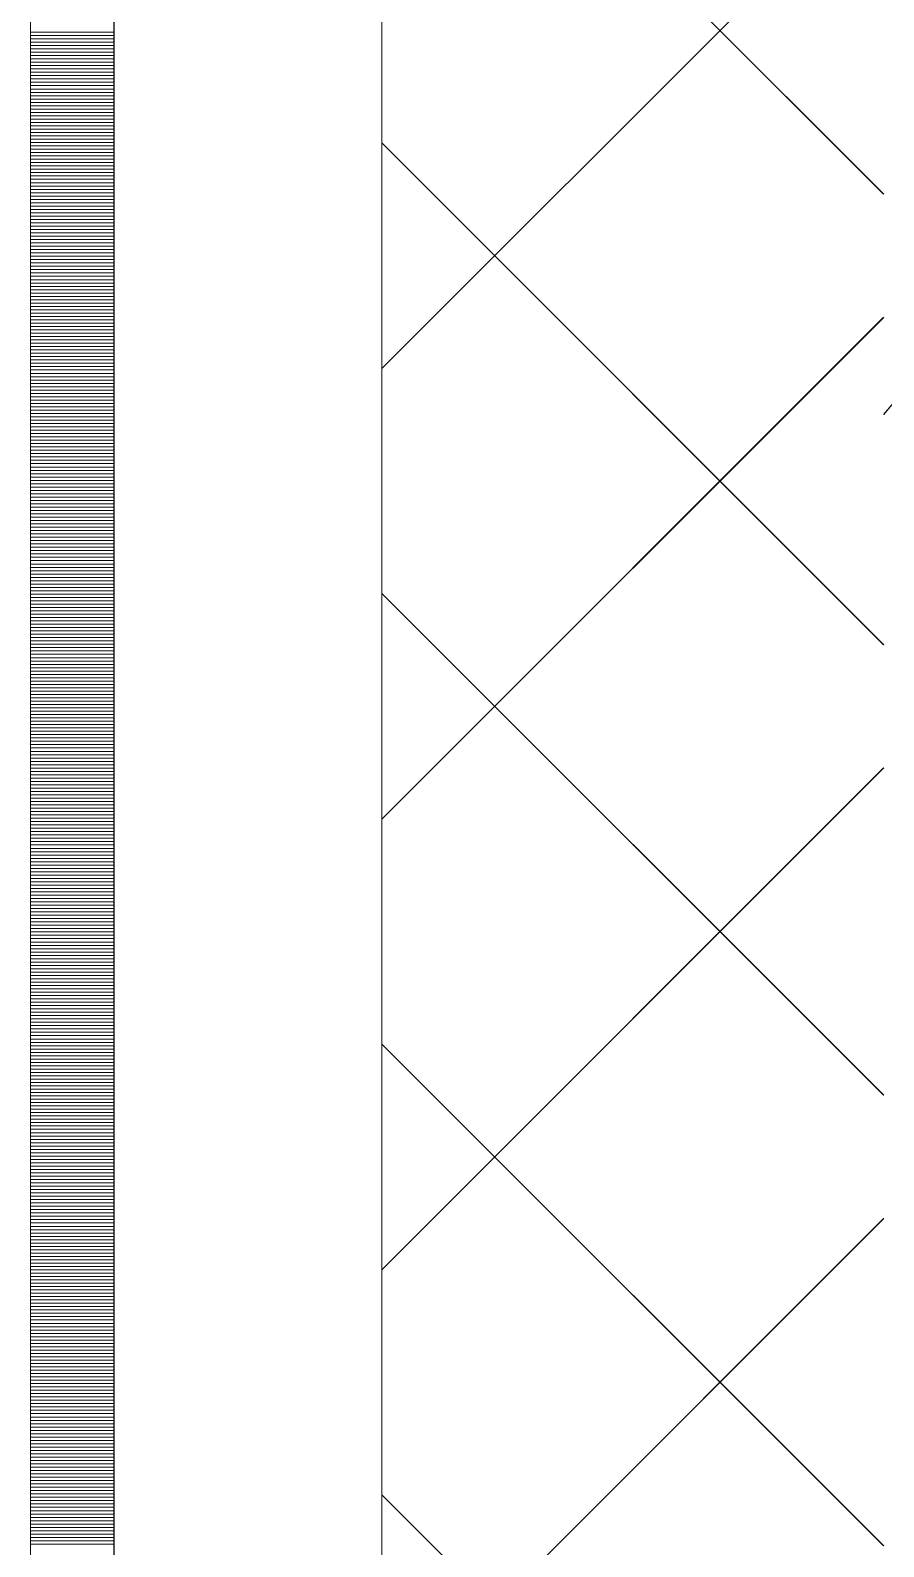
# Model space of a CAD drawing. Header units: millimetres. Extents: x 470010 to 1231400, y -134005 to 421770.
# Drawn here: x 672518.6 to 672773.6, y -75712.3 to -75258.9 of the extents above; entities that cross this region are included whole.
import ezdxf
from ezdxf.enums import TextEntityAlignment as Align

# ---------------------------------------------------------------- set-up
doc = ezdxf.new("R2010")
doc.units = ezdxf.units.MM
doc.linetypes.add('DASHED', pattern=[19.05, 12.7, -6.35])
doc.layers.get('Defpoints').update_dxf_attribs({"color": 140})
doc.layers.add('АР_Делит', color=120, linetype='Continuous', lineweight=0, plot=False)
for name, color, linetype, lineweight in [('АР_Тонкая', 254, 'Continuous', 5), ('АР_Утеплитель', 31, 'Continuous', 0), ('АР_Штриховка', 8, 'Continuous', 0)]:
    doc.layers.add(name, color=color, linetype=linetype, lineweight=lineweight)
doc.layers.add('РД_Оси_100', color=7, linetype='Continuous', lineweight=0, true_color=0x525252)
doc.styles.add('style1', font='ARIALN.TTF')

# ---------------------------------------------------------------- blocks, each defined once
blk = doc.blocks.new('СОШ_2200_АР_ОСИ_М100_28.05.24')
at = {"layer": 'АР_Делит', "color": 251, "linetype": 'DASHED', "true_color": 0x636466}
blk.add_lwpolyline([(114955, 135155), (114955, -355), (93595.036, -355), (93595.036, 13855), (94145, 13855), (94145, 68320), (66055, 68320), (66055, 13857.73), (83455, 13857.73), (83455, -355), (45245, -355), (45245, 13145), (44695, 13145), (44695, 26755), (45245, 26755), (45245, 68320), (20455, 68320), (20455, 26755), (27955, 26755), (27955, 13145), (-355, 13145), (-355, 100855)], dxfattribs=at)
blk = doc.blocks.new('A$C9108343f')
at = {"layer": 'АР_Тонкая', "color": 18, "linetype": 'Continuous', "lineweight": 5, "true_color": 0x000000}
for p, q in [((6799.96, 97555), (6799.96, 21355)), ((6824.96, 97555), (6824.96, 21355)), ((6824.96, 21355), (6824.96, 97555)), ((6904.96, 21355), (6904.96, 97555))]:
    blk.add_line(p, q, dxfattribs=at)
at = {"layer": 'АР_Утеплитель', "color": 18, "linetype": 'Continuous', "lineweight": 0, "true_color": 0x000000}
blk.add_line((6904.96, 97555), (6904.96, 21355), dxfattribs=at)
at = {"layer": 'АР_Штриховка', "color": 18, "linetype": 'Continuous', "lineweight": 0, "true_color": 0x000000}
for p, q in [((7054.96, 25058.33), (6904.96, 25208.33)), ((6904.96, 25006.2), (7054.96, 25156.2)), ((6799.96, 25106.75), (6824.96, 25106.75)), ((6799.96, 25105.75), (6824.96, 25105.75)), ((6799.96, 25104.75), (6824.96, 25104.75)), ((6799.96, 25103.75), (6824.96, 25103.75)), ((6799.96, 25102.75), (6824.96, 25102.75)), ((6799.96, 25101.75), (6824.96, 25101.75)), ((6799.96, 25100.75), (6824.96, 25100.75)), ((6799.96, 25099.75), (6824.96, 25099.75)), ((6799.96, 25098.75), (6824.96, 25098.75)), ((6799.96, 25097.75), (6824.96, 25097.75)), ((6799.96, 25096.75), (6824.96, 25096.75)), ((6799.96, 25095.75), (6824.96, 25095.75)), ((6799.96, 25094.75), (6824.96, 25094.75)), ((6799.96, 25093.75), (6824.96, 25093.75)), ((6799.96, 25092.75), (6824.96, 25092.75)), ((6799.96, 25091.75), (6824.96, 25091.75)), ((6799.96, 25090.75), (6824.96, 25090.75)), ((6799.96, 25089.75), (6824.96, 25089.75)), ((6799.96, 25088.75), (6824.96, 25088.75)), ((6799.96, 25087.75), (6824.96, 25087.75)), ((6799.96, 25086.75), (6824.96, 25086.75)), ((6799.96, 25085.75), (6824.96, 25085.75)), ((6799.96, 25084.75), (6824.96, 25084.75)), ((6799.96, 25083.75), (6824.96, 25083.75)), ((6799.96, 25082.75), (6824.96, 25082.75)), ((6799.96, 25081.75), (6824.96, 25081.75)), ((6799.96, 25080.75), (6824.96, 25080.75)), ((6799.96, 25079.75), (6824.96, 25079.75)), ((6799.96, 25078.75), (6824.96, 25078.75)), ((6799.96, 25077.75), (6824.96, 25077.75)), ((6799.96, 25076.75), (6824.96, 25076.75)), ((6799.96, 25075.75), (6824.96, 25075.75)), ((6799.96, 25074.75), (6824.96, 25074.75)), ((6799.96, 25073.75), (6824.96, 25073.75)), ((6799.96, 25072.75), (6824.96, 25072.75)), ((7054.96, 24923.63), (6904.96, 25073.63)), ((6799.96, 25071.75), (6824.96, 25071.75)), ((6799.96, 25070.75), (6824.96, 25070.75)), ((6799.96, 25069.75), (6824.96, 25069.75)), ((6799.96, 25068.75), (6824.96, 25068.75)), ((6799.96, 25067.75), (6824.96, 25067.75)), ((6799.96, 25066.75), (6824.96, 25066.75)), ((6799.96, 25065.75), (6824.96, 25065.75)), ((6799.96, 25064.75), (6824.96, 25064.75)), ((6799.96, 25063.75), (6824.96, 25063.75)), ((6799.96, 25062.75), (6824.96, 25062.75)), ((6799.96, 25061.75), (6824.96, 25061.75)), ((6799.96, 25060.75), (6824.96, 25060.75)), ((6799.96, 25059.75), (6824.96, 25059.75)), ((6799.96, 25058.75), (6824.96, 25058.75)), ((6799.96, 25057.75), (6824.96, 25057.75)), ((6799.96, 25056.75), (6824.96, 25056.75)), ((6799.96, 25055.75), (6824.96, 25055.75)), ((6799.96, 25054.75), (6824.96, 25054.75)), ((6799.96, 25053.75), (6824.96, 25053.75)), ((6799.96, 25052.75), (6824.96, 25052.75)), ((6799.96, 25051.75), (6824.96, 25051.75)), ((6799.96, 25050.75), (6824.96, 25050.75)), ((6799.96, 25049.75), (6824.96, 25049.75)), ((6799.96, 25048.75), (6824.96, 25048.75)), ((6799.96, 25047.75), (6824.96, 25047.75)), ((6799.96, 25046.75), (6824.96, 25046.75)), ((6799.96, 25045.75), (6824.96, 25045.75)), ((6799.96, 25044.75), (6824.96, 25044.75)), ((6799.96, 25043.75), (6824.96, 25043.75)), ((6799.96, 25042.75), (6824.96, 25042.75)), ((6799.96, 25041.75), (6824.96, 25041.75)), ((6799.96, 25040.75), (6824.96, 25040.75)), ((6799.96, 25039.75), (6824.96, 25039.75)), ((6799.96, 25038.75), (6824.96, 25038.75)), ((6799.96, 25037.75), (6824.96, 25037.75)), ((6799.96, 25036.75), (6824.96, 25036.75)), ((6799.96, 25035.75), (6824.96, 25035.75)), ((6799.96, 25034.75), (6824.96, 25034.75)), ((6799.96, 25033.75), (6824.96, 25033.75)), ((6799.96, 25032.75), (6824.96, 25032.75)), ((6799.96, 25031.75), (6824.96, 25031.75)), ((6799.96, 25030.75), (6824.96, 25030.75)), ((6799.96, 25029.75), (6824.96, 25029.75)), ((6799.96, 25028.75), (6824.96, 25028.75)), ((6799.96, 25027.75), (6824.96, 25027.75)), ((6799.96, 25026.75), (6824.96, 25026.75)), ((6799.96, 25025.75), (6824.96, 25025.75)), ((6799.96, 25024.75), (6824.96, 25024.75)), ((6799.96, 25023.75), (6824.96, 25023.75)), ((6799.96, 25022.75), (6824.96, 25022.75)), ((6799.96, 25021.75), (6824.96, 25021.75)), ((6799.96, 25020.75), (6824.96, 25020.75)), ((6799.96, 25019.75), (6824.96, 25019.75)), ((6799.96, 25018.75), (6824.96, 25018.75)), ((6904.96, 24871.49), (7054.96, 25021.49)), ((6799.96, 25017.75), (6824.96, 25017.75)), ((6799.96, 25016.75), (6824.96, 25016.75)), ((6799.96, 25015.75), (6824.96, 25015.75)), ((6799.96, 25014.75), (6824.96, 25014.75)), ((6799.96, 25013.75), (6824.96, 25013.75)), ((6799.96, 25012.75), (6824.96, 25012.75)), ((6799.96, 25011.75), (6824.96, 25011.75)), ((6799.96, 25010.75), (6824.96, 25010.75)), ((6799.96, 25009.75), (6824.96, 25009.75)), ((6799.96, 25008.75), (6824.96, 25008.75)), ((6799.96, 25007.75), (6824.96, 25007.75)), ((6799.96, 25006.75), (6824.96, 25006.75)), ((6799.96, 25005.75), (6824.96, 25005.75)), ((6799.96, 25004.75), (6824.96, 25004.75)), ((6799.96, 25003.75), (6824.96, 25003.75)), ((6799.96, 25002.75), (6824.96, 25002.75)), ((6799.96, 25001.75), (6824.96, 25001.75)), ((6799.96, 25000.75), (6824.96, 25000.75)), ((6799.96, 24999.75), (6824.96, 24999.75)), ((6799.96, 24998.75), (6824.96, 24998.75)), ((6799.96, 24997.75), (6824.96, 24997.75)), ((6799.96, 24996.75), (6824.96, 24996.75)), ((6799.96, 24995.75), (6824.96, 24995.75)), ((7054.96, 24992.41), (7058.4, 24996.51)), ((6799.96, 24994.75), (6824.96, 24994.75)), ((6799.96, 24993.75), (6824.96, 24993.75)), ((6799.96, 24992.75), (6824.96, 24992.75)), ((6799.96, 24991.75), (6824.96, 24991.75)), ((6799.96, 24990.75), (6824.96, 24990.75)), ((6799.96, 24989.75), (6824.96, 24989.75)), ((6799.96, 24988.75), (6824.96, 24988.75)), ((6799.96, 24987.75), (6824.96, 24987.75)), ((6799.96, 24986.75), (6824.96, 24986.75)), ((6799.96, 24985.75), (6824.96, 24985.75)), ((6799.96, 24984.75), (6824.96, 24984.75)), ((6799.96, 24983.75), (6824.96, 24983.75)), ((6799.96, 24982.75), (6824.96, 24982.75)), ((6799.96, 24981.75), (6824.96, 24981.75)), ((6799.96, 24980.75), (6824.96, 24980.75)), ((6799.96, 24979.75), (6824.96, 24979.75)), ((6799.96, 24978.75), (6824.96, 24978.75)), ((6799.96, 24977.75), (6824.96, 24977.75)), ((6799.96, 24976.75), (6824.96, 24976.75)), ((6799.96, 24975.75), (6824.96, 24975.75)), ((6799.96, 24974.75), (6824.96, 24974.75)), ((6799.96, 24973.75), (6824.96, 24973.75)), ((6799.96, 24972.75), (6824.96, 24972.75)), ((6799.96, 24971.75), (6824.96, 24971.75)), ((6799.96, 24970.75), (6824.96, 24970.75)), ((6799.96, 24969.75), (6824.96, 24969.75)), ((6799.96, 24968.75), (6824.96, 24968.75)), ((6799.96, 24967.75), (6824.96, 24967.75)), ((6799.96, 24966.75), (6824.96, 24966.75)), ((6799.96, 24965.75), (6824.96, 24965.75)), ((6799.96, 24964.75), (6824.96, 24964.75)), ((6799.96, 24963.75), (6824.96, 24963.75)), ((6799.96, 24962.75), (6824.96, 24962.75)), ((6799.96, 24961.75), (6824.96, 24961.75)), ((6799.96, 24960.75), (6824.96, 24960.75)), ((6799.96, 24959.75), (6824.96, 24959.75)), ((6799.96, 24958.75), (6824.96, 24958.75)), ((6799.96, 24957.75), (6824.96, 24957.75)), ((6799.96, 24956.75), (6824.96, 24956.75)), ((6799.96, 24955.75), (6824.96, 24955.75)), ((6799.96, 24954.75), (6824.96, 24954.75)), ((6799.96, 24953.75), (6824.96, 24953.75)), ((6799.96, 24952.75), (6824.96, 24952.75)), ((6799.96, 24951.75), (6824.96, 24951.75)), ((6799.96, 24950.75), (6824.96, 24950.75)), ((6799.96, 24949.75), (6824.96, 24949.75)), ((6799.96, 24948.75), (6824.96, 24948.75)), ((6799.96, 24947.75), (6824.96, 24947.75)), ((6799.96, 24946.75), (6824.96, 24946.75)), ((6799.96, 24945.75), (6824.96, 24945.75)), ((6799.96, 24944.75), (6824.96, 24944.75)), ((6799.96, 24943.75), (6824.96, 24943.75)), ((6799.96, 24942.75), (6824.96, 24942.75)), ((6799.96, 24941.75), (6824.96, 24941.75)), ((6799.96, 24940.75), (6824.96, 24940.75)), ((6799.96, 24939.75), (6824.96, 24939.75)), ((6799.96, 24938.75), (6824.96, 24938.75)), ((6799.96, 24937.75), (6824.96, 24937.75)), ((6799.96, 24936.75), (6824.96, 24936.75)), ((7054.96, 24788.93), (6904.96, 24938.93)), ((6799.96, 24935.75), (6824.96, 24935.75)), ((6799.96, 24934.75), (6824.96, 24934.75)), ((6799.96, 24933.75), (6824.96, 24933.75)), ((6799.96, 24932.75), (6824.96, 24932.75)), ((6799.96, 24931.75), (6824.96, 24931.75)), ((6799.96, 24930.75), (6824.96, 24930.75)), ((6799.96, 24929.75), (6824.96, 24929.75)), ((6799.96, 24928.75), (6824.96, 24928.75)), ((6799.96, 24927.75), (6824.96, 24927.75)), ((6799.96, 24926.75), (6824.96, 24926.75)), ((6799.96, 24925.75), (6824.96, 24925.75)), ((6799.96, 24924.75), (6824.96, 24924.75)), ((6799.96, 24923.75), (6824.96, 24923.75)), ((6799.96, 24922.75), (6824.96, 24922.75)), ((6799.96, 24921.75), (6824.96, 24921.75)), ((6799.96, 24920.75), (6824.96, 24920.75)), ((6799.96, 24919.75), (6824.96, 24919.75)), ((6799.96, 24918.75), (6824.96, 24918.75)), ((6799.96, 24917.75), (6824.96, 24917.75)), ((6799.96, 24916.75), (6824.96, 24916.75)), ((6799.96, 24915.75), (6824.96, 24915.75)), ((6799.96, 24914.75), (6824.96, 24914.75)), ((6799.96, 24913.75), (6824.96, 24913.75)), ((6799.96, 24912.75), (6824.96, 24912.75)), ((6799.96, 24911.75), (6824.96, 24911.75)), ((6799.96, 24910.75), (6824.96, 24910.75)), ((6799.96, 24909.75), (6824.96, 24909.75)), ((6799.96, 24908.75), (6824.96, 24908.75)), ((6799.96, 24907.75), (6824.96, 24907.75)), ((6799.96, 24906.75), (6824.96, 24906.75)), ((6799.96, 24905.75), (6824.96, 24905.75)), ((6799.96, 24904.75), (6824.96, 24904.75)), ((6799.96, 24903.75), (6824.96, 24903.75)), ((6799.96, 24902.75), (6824.96, 24902.75)), ((6799.96, 24901.75), (6824.96, 24901.75)), ((6799.96, 24900.75), (6824.96, 24900.75)), ((6799.96, 24899.75), (6824.96, 24899.75)), ((6799.96, 24898.75), (6824.96, 24898.75)), ((6799.96, 24897.75), (6824.96, 24897.75)), ((6799.96, 24896.75), (6824.96, 24896.75)), ((6799.96, 24895.75), (6824.96, 24895.75)), ((6799.96, 24894.75), (6824.96, 24894.75)), ((6799.96, 24893.75), (6824.96, 24893.75)), ((6799.96, 24892.75), (6824.96, 24892.75)), ((6799.96, 24891.75), (6824.96, 24891.75)), ((6799.96, 24890.75), (6824.96, 24890.75)), ((6799.96, 24889.75), (6824.96, 24889.75)), ((6799.96, 24888.75), (6824.96, 24888.75)), ((6799.96, 24887.75), (6824.96, 24887.75)), ((6799.96, 24886.75), (6824.96, 24886.75)), ((6904.96, 24736.79), (7054.96, 24886.79)), ((6799.96, 24885.75), (6824.96, 24885.75)), ((6799.96, 24884.75), (6824.96, 24884.75)), ((6799.96, 24883.75), (6824.96, 24883.75)), ((6799.96, 24882.75), (6824.96, 24882.75)), ((6799.96, 24881.75), (6824.96, 24881.75)), ((6799.96, 24880.75), (6824.96, 24880.75)), ((6799.96, 24879.75), (6824.96, 24879.75)), ((6799.96, 24878.75), (6824.96, 24878.75)), ((6799.96, 24877.75), (6824.96, 24877.75)), ((6799.96, 24876.75), (6824.96, 24876.75)), ((6799.96, 24875.75), (6824.96, 24875.75)), ((6799.96, 24874.75), (6824.96, 24874.75)), ((6799.96, 24873.75), (6824.96, 24873.75)), ((6799.96, 24872.75), (6824.96, 24872.75)), ((6799.96, 24871.75), (6824.96, 24871.75)), ((6799.96, 24870.75), (6824.96, 24870.75)), ((6799.96, 24869.75), (6824.96, 24869.75)), ((6799.96, 24868.75), (6824.96, 24868.75)), ((6799.96, 24867.75), (6824.96, 24867.75)), ((6799.96, 24866.75), (6824.96, 24866.75)), ((6799.96, 24865.75), (6824.96, 24865.75)), ((6799.96, 24864.75), (6824.96, 24864.75)), ((6799.96, 24863.75), (6824.96, 24863.75)), ((6799.96, 24862.75), (6824.96, 24862.75)), ((6799.96, 24861.75), (6824.96, 24861.75)), ((6799.96, 24860.75), (6824.96, 24860.75)), ((6799.96, 24859.75), (6824.96, 24859.75)), ((6799.96, 24858.75), (6824.96, 24858.75)), ((6799.96, 24857.75), (6824.96, 24857.75)), ((6799.96, 24856.75), (6824.96, 24856.75)), ((6799.96, 24855.75), (6824.96, 24855.75)), ((6799.96, 24854.75), (6824.96, 24854.75)), ((6799.96, 24853.75), (6824.96, 24853.75)), ((6799.96, 24852.75), (6824.96, 24852.75)), ((6799.96, 24851.75), (6824.96, 24851.75)), ((6799.96, 24850.75), (6824.96, 24850.75)), ((6799.96, 24849.75), (6824.96, 24849.75)), ((6799.96, 24848.75), (6824.96, 24848.75)), ((6799.96, 24847.75), (6824.96, 24847.75)), ((6799.96, 24846.75), (6824.96, 24846.75)), ((6799.96, 24845.75), (6824.96, 24845.75)), ((6799.96, 24844.75), (6824.96, 24844.75)), ((6799.96, 24843.75), (6824.96, 24843.75)), ((6799.96, 24842.75), (6824.96, 24842.75)), ((6799.96, 24841.75), (6824.96, 24841.75)), ((6799.96, 24840.75), (6824.96, 24840.75)), ((6799.96, 24839.75), (6824.96, 24839.75)), ((6799.96, 24838.75), (6824.96, 24838.75)), ((6799.96, 24837.75), (6824.96, 24837.75)), ((6799.96, 24836.75), (6824.96, 24836.75)), ((6799.96, 24835.75), (6824.96, 24835.75)), ((6799.96, 24834.75), (6824.96, 24834.75)), ((6799.96, 24833.75), (6824.96, 24833.75)), ((6799.96, 24832.75), (6824.96, 24832.75)), ((6799.96, 24831.75), (6824.96, 24831.75)), ((6799.96, 24830.75), (6824.96, 24830.75)), ((6799.96, 24829.75), (6824.96, 24829.75)), ((6799.96, 24828.75), (6824.96, 24828.75)), ((6799.96, 24827.75), (6824.96, 24827.75)), ((6799.96, 24826.75), (6824.96, 24826.75)), ((6799.96, 24825.75), (6824.96, 24825.75)), ((6799.96, 24824.75), (6824.96, 24824.75)), ((6799.96, 24823.75), (6824.96, 24823.75)), ((6799.96, 24822.75), (6824.96, 24822.75)), ((6799.96, 24821.75), (6824.96, 24821.75)), ((6799.96, 24820.75), (6824.96, 24820.75)), ((6799.96, 24819.75), (6824.96, 24819.75)), ((6799.96, 24818.75), (6824.96, 24818.75)), ((6799.96, 24817.75), (6824.96, 24817.75)), ((6799.96, 24816.75), (6824.96, 24816.75)), ((6799.96, 24815.75), (6824.96, 24815.75)), ((6799.96, 24814.75), (6824.96, 24814.75)), ((6799.96, 24813.75), (6824.96, 24813.75)), ((6799.96, 24812.75), (6824.96, 24812.75)), ((6799.96, 24811.75), (6824.96, 24811.75)), ((6799.96, 24810.75), (6824.96, 24810.75)), ((6799.96, 24809.75), (6824.96, 24809.75)), ((6799.96, 24808.75), (6824.96, 24808.75)), ((6799.96, 24807.75), (6824.96, 24807.75)), ((6799.96, 24806.75), (6824.96, 24806.75)), ((6799.96, 24805.75), (6824.96, 24805.75)), ((6799.96, 24804.75), (6824.96, 24804.75)), ((6799.96, 24803.75), (6824.96, 24803.75)), ((6799.96, 24802.75), (6824.96, 24802.75)), ((6799.96, 24801.75), (6824.96, 24801.75)), ((6799.96, 24800.75), (6824.96, 24800.75)), ((7054.96, 24654.22), (6904.96, 24804.22)), ((6799.96, 24799.75), (6824.96, 24799.75)), ((6799.96, 24798.75), (6824.96, 24798.75)), ((6799.96, 24797.75), (6824.96, 24797.75)), ((6799.96, 24796.75), (6824.96, 24796.75)), ((6799.96, 24795.75), (6824.96, 24795.75)), ((6799.96, 24794.75), (6824.96, 24794.75)), ((6799.96, 24793.75), (6824.96, 24793.75)), ((6799.96, 24792.75), (6824.96, 24792.75)), ((6799.96, 24791.75), (6824.96, 24791.75)), ((6799.96, 24790.75), (6824.96, 24790.75)), ((6799.96, 24789.75), (6824.96, 24789.75)), ((6799.96, 24788.75), (6824.96, 24788.75)), ((6799.96, 24787.75), (6824.96, 24787.75)), ((6799.96, 24786.75), (6824.96, 24786.75)), ((6799.96, 24785.75), (6824.96, 24785.75)), ((6799.96, 24784.75), (6824.96, 24784.75)), ((6799.96, 24783.75), (6824.96, 24783.75)), ((6799.96, 24782.75), (6824.96, 24782.75)), ((6799.96, 24781.75), (6824.96, 24781.75)), ((6799.96, 24780.75), (6824.96, 24780.75)), ((6799.96, 24779.75), (6824.96, 24779.75)), ((6799.96, 24778.75), (6824.96, 24778.75)), ((6799.96, 24777.75), (6824.96, 24777.75)), ((6799.96, 24776.75), (6824.96, 24776.75)), ((6799.96, 24775.75), (6824.96, 24775.75)), ((6799.96, 24774.75), (6824.96, 24774.75)), ((6799.96, 24773.75), (6824.96, 24773.75)), ((6799.96, 24772.75), (6824.96, 24772.75)), ((6799.96, 24771.75), (6824.96, 24771.75)), ((6799.96, 24770.75), (6824.96, 24770.75)), ((6799.96, 24769.75), (6824.96, 24769.75)), ((6799.96, 24768.75), (6824.96, 24768.75)), ((6799.96, 24767.75), (6824.96, 24767.75)), ((6799.96, 24766.75), (6824.96, 24766.75)), ((6799.96, 24765.75), (6824.96, 24765.75)), ((6799.96, 24764.75), (6824.96, 24764.75)), ((6799.96, 24763.75), (6824.96, 24763.75)), ((6799.96, 24762.75), (6824.96, 24762.75)), ((6799.96, 24761.75), (6824.96, 24761.75)), ((6799.96, 24760.75), (6824.96, 24760.75)), ((6799.96, 24759.75), (6824.96, 24759.75)), ((6799.96, 24758.75), (6824.96, 24758.75)), ((6799.96, 24757.75), (6824.96, 24757.75)), ((6799.96, 24756.75), (6824.96, 24756.75)), ((6799.96, 24755.75), (6824.96, 24755.75)), ((6799.96, 24754.75), (6824.96, 24754.75)), ((6799.96, 24753.75), (6824.96, 24753.75)), ((6799.96, 24752.75), (6824.96, 24752.75)), ((6799.96, 24751.75), (6824.96, 24751.75)), ((6799.96, 24750.75), (6824.96, 24750.75)), ((6904.96, 24602.09), (7054.96, 24752.09)), ((6799.96, 24749.75), (6824.96, 24749.75)), ((6799.96, 24748.75), (6824.96, 24748.75)), ((6799.96, 24747.75), (6824.96, 24747.75)), ((6799.96, 24746.75), (6824.96, 24746.75)), ((6799.96, 24745.75), (6824.96, 24745.75)), ((6799.96, 24744.75), (6824.96, 24744.75)), ((6799.96, 24743.75), (6824.96, 24743.75)), ((6799.96, 24742.75), (6824.96, 24742.75)), ((6799.96, 24741.75), (6824.96, 24741.75)), ((6799.96, 24740.75), (6824.96, 24740.75)), ((6799.96, 24739.75), (6824.96, 24739.75)), ((6799.96, 24738.75), (6824.96, 24738.75)), ((6799.96, 24737.75), (6824.96, 24737.75)), ((6799.96, 24736.75), (6824.96, 24736.75)), ((6799.96, 24735.75), (6824.96, 24735.75)), ((6799.96, 24734.75), (6824.96, 24734.75)), ((6799.96, 24733.75), (6824.96, 24733.75)), ((6799.96, 24732.75), (6824.96, 24732.75)), ((6799.96, 24731.75), (6824.96, 24731.75)), ((6799.96, 24730.75), (6824.96, 24730.75)), ((6799.96, 24729.75), (6824.96, 24729.75)), ((6799.96, 24728.75), (6824.96, 24728.75)), ((6799.96, 24727.75), (6824.96, 24727.75)), ((6799.96, 24726.75), (6824.96, 24726.75)), ((6799.96, 24725.75), (6824.96, 24725.75)), ((6799.96, 24724.75), (6824.96, 24724.75)), ((6799.96, 24723.75), (6824.96, 24723.75)), ((6799.96, 24722.75), (6824.96, 24722.75)), ((6799.96, 24721.75), (6824.96, 24721.75)), ((6799.96, 24720.75), (6824.96, 24720.75)), ((6799.96, 24719.75), (6824.96, 24719.75)), ((6799.96, 24718.75), (6824.96, 24718.75)), ((6799.96, 24717.75), (6824.96, 24717.75)), ((6799.96, 24716.75), (6824.96, 24716.75)), ((6799.96, 24715.75), (6824.96, 24715.75)), ((6799.96, 24714.75), (6824.96, 24714.75)), ((6799.96, 24713.75), (6824.96, 24713.75)), ((6799.96, 24712.75), (6824.96, 24712.75)), ((6799.96, 24711.75), (6824.96, 24711.75)), ((6799.96, 24710.75), (6824.96, 24710.75)), ((6799.96, 24709.75), (6824.96, 24709.75)), ((6799.96, 24708.75), (6824.96, 24708.75)), ((6799.96, 24707.75), (6824.96, 24707.75)), ((6799.96, 24706.75), (6824.96, 24706.75)), ((6799.96, 24705.75), (6824.96, 24705.75)), ((6799.96, 24704.75), (6824.96, 24704.75)), ((6799.96, 24703.75), (6824.96, 24703.75)), ((6799.96, 24702.75), (6824.96, 24702.75)), ((6799.96, 24701.75), (6824.96, 24701.75)), ((6799.96, 24700.75), (6824.96, 24700.75)), ((6799.96, 24699.75), (6824.96, 24699.75)), ((6799.96, 24698.75), (6824.96, 24698.75)), ((6799.96, 24697.75), (6824.96, 24697.75)), ((6799.96, 24696.75), (6824.96, 24696.75)), ((6799.96, 24695.75), (6824.96, 24695.75)), ((6799.96, 24694.75), (6824.96, 24694.75)), ((6799.96, 24693.75), (6824.96, 24693.75)), ((6799.96, 24692.75), (6824.96, 24692.75)), ((6799.96, 24691.75), (6824.96, 24691.75)), ((6799.96, 24690.75), (6824.96, 24690.75)), ((6799.96, 24689.75), (6824.96, 24689.75)), ((6799.96, 24688.75), (6824.96, 24688.75)), ((6799.96, 24687.75), (6824.96, 24687.75)), ((6799.96, 24686.75), (6824.96, 24686.75)), ((6799.96, 24685.75), (6824.96, 24685.75)), ((6799.96, 24684.75), (6824.96, 24684.75)), ((6799.96, 24683.75), (6824.96, 24683.75)), ((6799.96, 24682.75), (6824.96, 24682.75)), ((6799.96, 24681.75), (6824.96, 24681.75)), ((6799.96, 24680.75), (6824.96, 24680.75)), ((6799.96, 24679.75), (6824.96, 24679.75)), ((6799.96, 24678.75), (6824.96, 24678.75)), ((6799.96, 24677.75), (6824.96, 24677.75)), ((6799.96, 24676.75), (6824.96, 24676.75)), ((6799.96, 24675.75), (6824.96, 24675.75)), ((6799.96, 24674.75), (6824.96, 24674.75)), ((6799.96, 24673.75), (6824.96, 24673.75)), ((6799.96, 24672.75), (6824.96, 24672.75)), ((6799.96, 24671.75), (6824.96, 24671.75)), ((6799.96, 24670.75), (6824.96, 24670.75)), ((6799.96, 24669.75), (6824.96, 24669.75)), ((7054.96, 24519.52), (6904.96, 24669.52)), ((6799.96, 24668.75), (6824.96, 24668.75)), ((6799.96, 24667.75), (6824.96, 24667.75)), ((6799.96, 24666.75), (6824.96, 24666.75)), ((6799.96, 24665.75), (6824.96, 24665.75)), ((6799.96, 24664.75), (6824.96, 24664.75)), ((6799.96, 24663.75), (6824.96, 24663.75)), ((6799.96, 24662.75), (6824.96, 24662.75)), ((6799.96, 24661.75), (6824.96, 24661.75)), ((6799.96, 24660.75), (6824.96, 24660.75)), ((6799.96, 24659.75), (6824.96, 24659.75)), ((6799.96, 24658.75), (6824.96, 24658.75)), ((6799.96, 24657.75), (6824.96, 24657.75)), ((6799.96, 24656.75), (6824.96, 24656.75)), ((6799.96, 24655.75), (6824.96, 24655.75)), ((6799.96, 24654.75), (6824.96, 24654.75))]:
    blk.add_line(p, q, dxfattribs=at)
at = {"layer": 'РД_Оси_100'}
blk.add_blockref('СОШ_2200_АР_ОСИ_М100_28.05.24', (7154.96, 6755), dxfattribs=at)
at = {"layer": 'Defpoints', "color": 18, "true_color": 0x000000, "style": 'style1'}
for p in [(143949.34, 316089.12), (143974.98, 281639.5), (143890.4, 273244.71), (143839.99, 264276.81), (143967.75, 254892.38), (12251.96, 104178.14), (12382.58, 96023.14)]:
    blk.add_attdef('АР-ПОМЕЩЕНИЕ:НАИМЕНОВАНИЕ', text='', height=100, dxfattribs=at).set_placement(p, align=Align.MIDDLE)
at = {"layer": 'Defpoints', "color": 18, "true_color": 0x000000, "style": 'style1', "flags": 8}
for p in [(143951.3, 279099.09), (143848.34, 269251.11), (143875.33, 260094.25), (144049.74, 250824.7), (163419.28, 238153.36), (155897.46, 237965.97), (183037.2, 237965.97), (143342.94, 237876.19)]:
    blk.add_attdef('АР-ПОМЕЩЕНИЕ:НАИМЕНОВАНИЕ', text='', height=100, dxfattribs=at).set_placement(p, align=Align.MIDDLE)

msp = doc.modelspace()

# ---------------------------------------------------------------- linework, layer by layer
at = {"layer": 'АР_Тонкая', "color": 18, "linetype": 'Continuous', "lineweight": 5, "true_color": 0x000000}
for p, q in [((672518.57, -2811.242), (672518.57, -79011.242)), ((672543.57, -2811.242), (672543.57, -79011.242)), ((672543.57, -79011.242), (672543.57, -2811.242)), ((672623.57, -79011.242), (672623.57, -2811.242))]:
    msp.add_line(p, q, dxfattribs=at)
at = {"layer": 'АР_Утеплитель', "color": 18, "linetype": 'Continuous', "lineweight": 0, "true_color": 0x000000}
msp.add_line((672623.57, -2811.242), (672623.57, -79011.242), dxfattribs=at)
at = {"layer": 'АР_Штриховка', "color": 18, "linetype": 'Continuous', "lineweight": 0, "true_color": 0x000000}
for p, q in [((672773.57, -75307.909), (672623.57, -75157.909)), ((672623.57, -75360.046), (672773.57, -75210.046)), ((672518.57, -75259.492), (672543.57, -75259.492)), ((672518.57, -75260.492), (672543.57, -75260.492)), ((672518.57, -75261.492), (672543.57, -75261.492)), ((672518.57, -75262.492), (672543.57, -75262.492)), ((672518.57, -75263.492), (672543.57, -75263.492)), ((672518.57, -75264.492), (672543.57, -75264.492)), ((672518.57, -75265.492), (672543.57, -75265.492)), ((672518.57, -75266.492), (672543.57, -75266.492)), ((672518.57, -75267.492), (672543.57, -75267.492)), ((672518.57, -75268.492), (672543.57, -75268.492)), ((672518.57, -75269.492), (672543.57, -75269.492)), ((672518.57, -75270.492), (672543.57, -75270.492)), ((672518.57, -75271.492), (672543.57, -75271.492)), ((672518.57, -75272.492), (672543.57, -75272.492)), ((672518.57, -75273.492), (672543.57, -75273.492)), ((672518.57, -75274.492), (672543.57, -75274.492)), ((672518.57, -75275.492), (672543.57, -75275.492)), ((672518.57, -75276.492), (672543.57, -75276.492)), ((672518.57, -75277.492), (672543.57, -75277.492)), ((672518.57, -75278.492), (672543.57, -75278.492)), ((672518.57, -75279.492), (672543.57, -75279.492)), ((672518.57, -75280.492), (672543.57, -75280.492)), ((672518.57, -75281.492), (672543.57, -75281.492)), ((672518.57, -75282.492), (672543.57, -75282.492)), ((672518.57, -75283.492), (672543.57, -75283.492)), ((672518.57, -75284.492), (672543.57, -75284.492)), ((672518.57, -75285.492), (672543.57, -75285.492)), ((672518.57, -75286.492), (672543.57, -75286.492)), ((672518.57, -75287.492), (672543.57, -75287.492)), ((672518.57, -75288.492), (672543.57, -75288.492)), ((672518.57, -75289.492), (672543.57, -75289.492)), ((672518.57, -75290.492), (672543.57, -75290.492)), ((672518.57, -75291.492), (672543.57, -75291.492)), ((672518.57, -75292.492), (672543.57, -75292.492)), ((672518.57, -75293.492), (672543.57, -75293.492)), ((672773.57, -75442.612), (672623.57, -75292.612)), ((672518.57, -75294.492), (672543.57, -75294.492)), ((672518.57, -75295.492), (672543.57, -75295.492)), ((672518.57, -75296.492), (672543.57, -75296.492)), ((672518.57, -75297.492), (672543.57, -75297.492)), ((672518.57, -75298.492), (672543.57, -75298.492)), ((672518.57, -75299.492), (672543.57, -75299.492)), ((672518.57, -75300.492), (672543.57, -75300.492)), ((672518.57, -75301.492), (672543.57, -75301.492)), ((672518.57, -75302.492), (672543.57, -75302.492)), ((672518.57, -75303.492), (672543.57, -75303.492)), ((672518.57, -75304.492), (672543.57, -75304.492)), ((672518.57, -75305.492), (672543.57, -75305.492)), ((672518.57, -75306.492), (672543.57, -75306.492)), ((672518.57, -75307.492), (672543.57, -75307.492)), ((672518.57, -75308.492), (672543.57, -75308.492)), ((672518.57, -75309.492), (672543.57, -75309.492)), ((672518.57, -75310.492), (672543.57, -75310.492)), ((672518.57, -75311.492), (672543.57, -75311.492)), ((672518.57, -75312.492), (672543.57, -75312.492)), ((672518.57, -75313.492), (672543.57, -75313.492)), ((672518.57, -75314.492), (672543.57, -75314.492)), ((672518.57, -75315.492), (672543.57, -75315.492)), ((672518.57, -75316.492), (672543.57, -75316.492)), ((672518.57, -75317.492), (672543.57, -75317.492)), ((672518.57, -75318.492), (672543.57, -75318.492)), ((672518.57, -75319.492), (672543.57, -75319.492)), ((672518.57, -75320.492), (672543.57, -75320.492)), ((672518.57, -75321.492), (672543.57, -75321.492)), ((672518.57, -75322.492), (672543.57, -75322.492)), ((672518.57, -75323.492), (672543.57, -75323.492)), ((672518.57, -75324.492), (672543.57, -75324.492)), ((672518.57, -75325.492), (672543.57, -75325.492)), ((672518.57, -75326.492), (672543.57, -75326.492)), ((672518.57, -75327.492), (672543.57, -75327.492)), ((672518.57, -75328.492), (672543.57, -75328.492)), ((672518.57, -75329.492), (672543.57, -75329.492)), ((672518.57, -75330.492), (672543.57, -75330.492)), ((672518.57, -75331.492), (672543.57, -75331.492)), ((672518.57, -75332.492), (672543.57, -75332.492)), ((672518.57, -75333.492), (672543.57, -75333.492)), ((672518.57, -75334.492), (672543.57, -75334.492)), ((672518.57, -75335.492), (672543.57, -75335.492)), ((672518.57, -75336.492), (672543.57, -75336.492)), ((672518.57, -75337.492), (672543.57, -75337.492)), ((672518.57, -75338.492), (672543.57, -75338.492)), ((672518.57, -75339.492), (672543.57, -75339.492)), ((672518.57, -75340.492), (672543.57, -75340.492)), ((672518.57, -75341.492), (672543.57, -75341.492)), ((672518.57, -75342.492), (672543.57, -75342.492)), ((672518.57, -75343.492), (672543.57, -75343.492)), ((672518.57, -75344.492), (672543.57, -75344.492)), ((672518.57, -75345.492), (672543.57, -75345.492)), ((672518.57, -75346.492), (672543.57, -75346.492)), ((672518.57, -75347.492), (672543.57, -75347.492)), ((672518.57, -75348.492), (672543.57, -75348.492)), ((672623.57, -75494.749), (672773.57, -75344.749)), ((672518.57, -75349.492), (672543.57, -75349.492)), ((672518.57, -75350.492), (672543.57, -75350.492)), ((672518.57, -75351.492), (672543.57, -75351.492)), ((672518.57, -75352.492), (672543.57, -75352.492)), ((672518.57, -75353.492), (672543.57, -75353.492)), ((672518.57, -75354.492), (672543.57, -75354.492)), ((672518.57, -75355.492), (672543.57, -75355.492)), ((672518.57, -75356.492), (672543.57, -75356.492)), ((672518.57, -75357.492), (672543.57, -75357.492)), ((672518.57, -75358.492), (672543.57, -75358.492)), ((672518.57, -75359.492), (672543.57, -75359.492)), ((672518.57, -75360.492), (672543.57, -75360.492)), ((672518.57, -75361.492), (672543.57, -75361.492)), ((672518.57, -75362.492), (672543.57, -75362.492)), ((672518.57, -75363.492), (672543.57, -75363.492)), ((672518.57, -75364.492), (672543.57, -75364.492)), ((672518.57, -75365.492), (672543.57, -75365.492)), ((672518.57, -75366.492), (672543.57, -75366.492)), ((672518.57, -75367.492), (672543.57, -75367.492)), ((672518.57, -75368.492), (672543.57, -75368.492)), ((672518.57, -75369.492), (672543.57, -75369.492)), ((672518.57, -75370.492), (672543.57, -75370.492)), ((672773.57, -75373.835), (672777.014, -75369.731)), ((672518.57, -75371.492), (672543.57, -75371.492)), ((672518.57, -75372.492), (672543.57, -75372.492)), ((672518.57, -75373.492), (672543.57, -75373.492)), ((672518.57, -75374.492), (672543.57, -75374.492)), ((672518.57, -75375.492), (672543.57, -75375.492)), ((672518.57, -75376.492), (672543.57, -75376.492)), ((672518.57, -75377.492), (672543.57, -75377.492)), ((672518.57, -75378.492), (672543.57, -75378.492)), ((672518.57, -75379.492), (672543.57, -75379.492)), ((672518.57, -75380.492), (672543.57, -75380.492)), ((672518.57, -75381.492), (672543.57, -75381.492)), ((672518.57, -75382.492), (672543.57, -75382.492)), ((672518.57, -75383.492), (672543.57, -75383.492)), ((672518.57, -75384.492), (672543.57, -75384.492)), ((672518.57, -75385.492), (672543.57, -75385.492)), ((672518.57, -75386.492), (672543.57, -75386.492)), ((672518.57, -75387.492), (672543.57, -75387.492)), ((672518.57, -75388.492), (672543.57, -75388.492)), ((672518.57, -75389.492), (672543.57, -75389.492)), ((672518.57, -75390.492), (672543.57, -75390.492)), ((672518.57, -75391.492), (672543.57, -75391.492)), ((672518.57, -75392.492), (672543.57, -75392.492)), ((672518.57, -75393.492), (672543.57, -75393.492)), ((672518.57, -75394.492), (672543.57, -75394.492)), ((672518.57, -75395.492), (672543.57, -75395.492)), ((672518.57, -75396.492), (672543.57, -75396.492)), ((672518.57, -75397.492), (672543.57, -75397.492)), ((672518.57, -75398.492), (672543.57, -75398.492)), ((672518.57, -75399.492), (672543.57, -75399.492)), ((672518.57, -75400.492), (672543.57, -75400.492)), ((672518.57, -75401.492), (672543.57, -75401.492)), ((672518.57, -75402.492), (672543.57, -75402.492)), ((672518.57, -75403.492), (672543.57, -75403.492)), ((672518.57, -75404.492), (672543.57, -75404.492)), ((672518.57, -75405.492), (672543.57, -75405.492)), ((672518.57, -75406.492), (672543.57, -75406.492)), ((672518.57, -75407.492), (672543.57, -75407.492)), ((672518.57, -75408.492), (672543.57, -75408.492)), ((672518.57, -75409.492), (672543.57, -75409.492)), ((672518.57, -75410.492), (672543.57, -75410.492)), ((672518.57, -75411.492), (672543.57, -75411.492)), ((672518.57, -75412.492), (672543.57, -75412.492)), ((672518.57, -75413.492), (672543.57, -75413.492)), ((672518.57, -75414.492), (672543.57, -75414.492)), ((672518.57, -75415.492), (672543.57, -75415.492)), ((672518.57, -75416.492), (672543.57, -75416.492)), ((672518.57, -75417.492), (672543.57, -75417.492)), ((672518.57, -75418.492), (672543.57, -75418.492)), ((672518.57, -75419.492), (672543.57, -75419.492)), ((672518.57, -75420.492), (672543.57, -75420.492)), ((672518.57, -75421.492), (672543.57, -75421.492)), ((672518.57, -75422.492), (672543.57, -75422.492)), ((672518.57, -75423.492), (672543.57, -75423.492)), ((672518.57, -75424.492), (672543.57, -75424.492)), ((672518.57, -75425.492), (672543.57, -75425.492)), ((672518.57, -75426.492), (672543.57, -75426.492)), ((672518.57, -75427.492), (672543.57, -75427.492)), ((672518.57, -75428.492), (672543.57, -75428.492)), ((672518.57, -75429.492), (672543.57, -75429.492)), ((672773.57, -75577.316), (672623.57, -75427.316)), ((672518.57, -75430.492), (672543.57, -75430.492)), ((672518.57, -75431.492), (672543.57, -75431.492)), ((672518.57, -75432.492), (672543.57, -75432.492)), ((672518.57, -75433.492), (672543.57, -75433.492)), ((672518.57, -75434.492), (672543.57, -75434.492)), ((672518.57, -75435.492), (672543.57, -75435.492)), ((672518.57, -75436.492), (672543.57, -75436.492)), ((672518.57, -75437.492), (672543.57, -75437.492)), ((672518.57, -75438.492), (672543.57, -75438.492)), ((672518.57, -75439.492), (672543.57, -75439.492)), ((672518.57, -75440.492), (672543.57, -75440.492)), ((672518.57, -75441.492), (672543.57, -75441.492)), ((672518.57, -75442.492), (672543.57, -75442.492)), ((672518.57, -75443.492), (672543.57, -75443.492)), ((672518.57, -75444.492), (672543.57, -75444.492)), ((672518.57, -75445.492), (672543.57, -75445.492)), ((672518.57, -75446.492), (672543.57, -75446.492)), ((672518.57, -75447.492), (672543.57, -75447.492)), ((672518.57, -75448.492), (672543.57, -75448.492)), ((672518.57, -75449.492), (672543.57, -75449.492)), ((672518.57, -75450.492), (672543.57, -75450.492)), ((672518.57, -75451.492), (672543.57, -75451.492)), ((672518.57, -75452.492), (672543.57, -75452.492)), ((672518.57, -75453.492), (672543.57, -75453.492)), ((672518.57, -75454.492), (672543.57, -75454.492)), ((672518.57, -75455.492), (672543.57, -75455.492)), ((672518.57, -75456.492), (672543.57, -75456.492)), ((672518.57, -75457.492), (672543.57, -75457.492)), ((672518.57, -75458.492), (672543.57, -75458.492)), ((672518.57, -75459.492), (672543.57, -75459.492)), ((672518.57, -75460.492), (672543.57, -75460.492)), ((672518.57, -75461.492), (672543.57, -75461.492)), ((672518.57, -75462.492), (672543.57, -75462.492)), ((672518.57, -75463.492), (672543.57, -75463.492)), ((672518.57, -75464.492), (672543.57, -75464.492)), ((672518.57, -75465.492), (672543.57, -75465.492)), ((672518.57, -75466.492), (672543.57, -75466.492)), ((672518.57, -75467.492), (672543.57, -75467.492)), ((672518.57, -75468.492), (672543.57, -75468.492)), ((672518.57, -75469.492), (672543.57, -75469.492)), ((672518.57, -75470.492), (672543.57, -75470.492)), ((672518.57, -75471.492), (672543.57, -75471.492)), ((672518.57, -75472.492), (672543.57, -75472.492)), ((672518.57, -75473.492), (672543.57, -75473.492)), ((672518.57, -75474.492), (672543.57, -75474.492)), ((672518.57, -75475.492), (672543.57, -75475.492)), ((672518.57, -75476.492), (672543.57, -75476.492)), ((672518.57, -75477.492), (672543.57, -75477.492)), ((672518.57, -75478.492), (672543.57, -75478.492)), ((672518.57, -75479.492), (672543.57, -75479.492)), ((672623.57, -75629.453), (672773.57, -75479.453)), ((672518.57, -75480.492), (672543.57, -75480.492)), ((672518.57, -75481.492), (672543.57, -75481.492)), ((672518.57, -75482.492), (672543.57, -75482.492)), ((672518.57, -75483.492), (672543.57, -75483.492)), ((672518.57, -75484.492), (672543.57, -75484.492)), ((672518.57, -75485.492), (672543.57, -75485.492)), ((672518.57, -75486.492), (672543.57, -75486.492)), ((672518.57, -75487.492), (672543.57, -75487.492)), ((672518.57, -75488.492), (672543.57, -75488.492)), ((672518.57, -75489.492), (672543.57, -75489.492)), ((672518.57, -75490.492), (672543.57, -75490.492)), ((672518.57, -75491.492), (672543.57, -75491.492)), ((672518.57, -75492.492), (672543.57, -75492.492)), ((672518.57, -75493.492), (672543.57, -75493.492)), ((672518.57, -75494.492), (672543.57, -75494.492)), ((672518.57, -75495.492), (672543.57, -75495.492)), ((672518.57, -75496.492), (672543.57, -75496.492)), ((672518.57, -75497.492), (672543.57, -75497.492)), ((672518.57, -75498.492), (672543.57, -75498.492)), ((672518.57, -75499.492), (672543.57, -75499.492)), ((672518.57, -75500.492), (672543.57, -75500.492)), ((672518.57, -75501.492), (672543.57, -75501.492)), ((672518.57, -75502.492), (672543.57, -75502.492)), ((672518.57, -75503.492), (672543.57, -75503.492)), ((672518.57, -75504.492), (672543.57, -75504.492)), ((672518.57, -75505.492), (672543.57, -75505.492)), ((672518.57, -75506.492), (672543.57, -75506.492)), ((672518.57, -75507.492), (672543.57, -75507.492)), ((672518.57, -75508.492), (672543.57, -75508.492)), ((672518.57, -75509.492), (672543.57, -75509.492)), ((672518.57, -75510.492), (672543.57, -75510.492)), ((672518.57, -75511.492), (672543.57, -75511.492)), ((672518.57, -75512.492), (672543.57, -75512.492)), ((672518.57, -75513.492), (672543.57, -75513.492)), ((672518.57, -75514.492), (672543.57, -75514.492)), ((672518.57, -75515.492), (672543.57, -75515.492)), ((672518.57, -75516.492), (672543.57, -75516.492)), ((672518.57, -75517.492), (672543.57, -75517.492)), ((672518.57, -75518.492), (672543.57, -75518.492)), ((672518.57, -75519.492), (672543.57, -75519.492)), ((672518.57, -75520.492), (672543.57, -75520.492)), ((672518.57, -75521.492), (672543.57, -75521.492)), ((672518.57, -75522.492), (672543.57, -75522.492)), ((672518.57, -75523.492), (672543.57, -75523.492)), ((672518.57, -75524.492), (672543.57, -75524.492)), ((672518.57, -75525.492), (672543.57, -75525.492)), ((672518.57, -75526.492), (672543.57, -75526.492)), ((672518.57, -75527.492), (672543.57, -75527.492)), ((672518.57, -75528.492), (672543.57, -75528.492)), ((672518.57, -75529.492), (672543.57, -75529.492)), ((672518.57, -75530.492), (672543.57, -75530.492)), ((672518.57, -75531.492), (672543.57, -75531.492)), ((672518.57, -75532.492), (672543.57, -75532.492)), ((672518.57, -75533.492), (672543.57, -75533.492)), ((672518.57, -75534.492), (672543.57, -75534.492)), ((672518.57, -75535.492), (672543.57, -75535.492)), ((672518.57, -75536.492), (672543.57, -75536.492)), ((672518.57, -75537.492), (672543.57, -75537.492)), ((672518.57, -75538.492), (672543.57, -75538.492)), ((672518.57, -75539.492), (672543.57, -75539.492)), ((672518.57, -75540.492), (672543.57, -75540.492)), ((672518.57, -75541.492), (672543.57, -75541.492)), ((672518.57, -75542.492), (672543.57, -75542.492)), ((672518.57, -75543.492), (672543.57, -75543.492)), ((672518.57, -75544.492), (672543.57, -75544.492)), ((672518.57, -75545.492), (672543.57, -75545.492)), ((672518.57, -75546.492), (672543.57, -75546.492)), ((672518.57, -75547.492), (672543.57, -75547.492)), ((672518.57, -75548.492), (672543.57, -75548.492)), ((672518.57, -75549.492), (672543.57, -75549.492)), ((672518.57, -75550.492), (672543.57, -75550.492)), ((672518.57, -75551.492), (672543.57, -75551.492)), ((672518.57, -75552.492), (672543.57, -75552.492)), ((672518.57, -75553.492), (672543.57, -75553.492)), ((672518.57, -75554.492), (672543.57, -75554.492)), ((672518.57, -75555.492), (672543.57, -75555.492)), ((672518.57, -75556.492), (672543.57, -75556.492)), ((672518.57, -75557.492), (672543.57, -75557.492)), ((672518.57, -75558.492), (672543.57, -75558.492)), ((672518.57, -75559.492), (672543.57, -75559.492)), ((672518.57, -75560.492), (672543.57, -75560.492)), ((672518.57, -75561.492), (672543.57, -75561.492)), ((672518.57, -75562.492), (672543.57, -75562.492)), ((672518.57, -75563.492), (672543.57, -75563.492)), ((672518.57, -75564.492), (672543.57, -75564.492)), ((672518.57, -75565.492), (672543.57, -75565.492)), ((672773.57, -75712.02), (672623.57, -75562.02)), ((672518.57, -75566.492), (672543.57, -75566.492)), ((672518.57, -75567.492), (672543.57, -75567.492)), ((672518.57, -75568.492), (672543.57, -75568.492)), ((672518.57, -75569.492), (672543.57, -75569.492)), ((672518.57, -75570.492), (672543.57, -75570.492)), ((672518.57, -75571.492), (672543.57, -75571.492)), ((672518.57, -75572.492), (672543.57, -75572.492)), ((672518.57, -75573.492), (672543.57, -75573.492)), ((672518.57, -75574.492), (672543.57, -75574.492)), ((672518.57, -75575.492), (672543.57, -75575.492)), ((672518.57, -75576.492), (672543.57, -75576.492)), ((672518.57, -75577.492), (672543.57, -75577.492)), ((672518.57, -75578.492), (672543.57, -75578.492)), ((672518.57, -75579.492), (672543.57, -75579.492)), ((672518.57, -75580.492), (672543.57, -75580.492)), ((672518.57, -75581.492), (672543.57, -75581.492)), ((672518.57, -75582.492), (672543.57, -75582.492)), ((672518.57, -75583.492), (672543.57, -75583.492)), ((672518.57, -75584.492), (672543.57, -75584.492)), ((672518.57, -75585.492), (672543.57, -75585.492)), ((672518.57, -75586.492), (672543.57, -75586.492)), ((672518.57, -75587.492), (672543.57, -75587.492)), ((672518.57, -75588.492), (672543.57, -75588.492)), ((672518.57, -75589.492), (672543.57, -75589.492)), ((672518.57, -75590.492), (672543.57, -75590.492)), ((672518.57, -75591.492), (672543.57, -75591.492)), ((672518.57, -75592.492), (672543.57, -75592.492)), ((672518.57, -75593.492), (672543.57, -75593.492)), ((672518.57, -75594.492), (672543.57, -75594.492)), ((672518.57, -75595.492), (672543.57, -75595.492)), ((672518.57, -75596.492), (672543.57, -75596.492)), ((672518.57, -75597.492), (672543.57, -75597.492)), ((672518.57, -75598.492), (672543.57, -75598.492)), ((672518.57, -75599.492), (672543.57, -75599.492)), ((672518.57, -75600.492), (672543.57, -75600.492)), ((672518.57, -75601.492), (672543.57, -75601.492)), ((672518.57, -75602.492), (672543.57, -75602.492)), ((672518.57, -75603.492), (672543.57, -75603.492)), ((672518.57, -75604.492), (672543.57, -75604.492)), ((672518.57, -75605.492), (672543.57, -75605.492)), ((672518.57, -75606.492), (672543.57, -75606.492)), ((672518.57, -75607.492), (672543.57, -75607.492)), ((672518.57, -75608.492), (672543.57, -75608.492)), ((672518.57, -75609.492), (672543.57, -75609.492)), ((672518.57, -75610.492), (672543.57, -75610.492)), ((672518.57, -75611.492), (672543.57, -75611.492)), ((672518.57, -75612.492), (672543.57, -75612.492)), ((672518.57, -75613.492), (672543.57, -75613.492)), ((672518.57, -75614.492), (672543.57, -75614.492)), ((672518.57, -75615.492), (672543.57, -75615.492)), ((672623.57, -75764.157), (672773.57, -75614.157)), ((672518.57, -75616.492), (672543.57, -75616.492)), ((672518.57, -75617.492), (672543.57, -75617.492)), ((672518.57, -75618.492), (672543.57, -75618.492)), ((672518.57, -75619.492), (672543.57, -75619.492)), ((672518.57, -75620.492), (672543.57, -75620.492)), ((672518.57, -75621.492), (672543.57, -75621.492)), ((672518.57, -75622.492), (672543.57, -75622.492)), ((672518.57, -75623.492), (672543.57, -75623.492)), ((672518.57, -75624.492), (672543.57, -75624.492)), ((672518.57, -75625.492), (672543.57, -75625.492)), ((672518.57, -75626.492), (672543.57, -75626.492)), ((672518.57, -75627.492), (672543.57, -75627.492)), ((672518.57, -75628.492), (672543.57, -75628.492)), ((672518.57, -75629.492), (672543.57, -75629.492)), ((672518.57, -75630.492), (672543.57, -75630.492)), ((672518.57, -75631.492), (672543.57, -75631.492)), ((672518.57, -75632.492), (672543.57, -75632.492)), ((672518.57, -75633.492), (672543.57, -75633.492)), ((672518.57, -75634.492), (672543.57, -75634.492)), ((672518.57, -75635.492), (672543.57, -75635.492)), ((672518.57, -75636.492), (672543.57, -75636.492)), ((672518.57, -75637.492), (672543.57, -75637.492)), ((672518.57, -75638.492), (672543.57, -75638.492)), ((672518.57, -75639.492), (672543.57, -75639.492)), ((672518.57, -75640.492), (672543.57, -75640.492)), ((672518.57, -75641.492), (672543.57, -75641.492)), ((672518.57, -75642.492), (672543.57, -75642.492)), ((672518.57, -75643.492), (672543.57, -75643.492)), ((672518.57, -75644.492), (672543.57, -75644.492)), ((672518.57, -75645.492), (672543.57, -75645.492)), ((672518.57, -75646.492), (672543.57, -75646.492)), ((672518.57, -75647.492), (672543.57, -75647.492)), ((672518.57, -75648.492), (672543.57, -75648.492)), ((672518.57, -75649.492), (672543.57, -75649.492)), ((672518.57, -75650.492), (672543.57, -75650.492)), ((672518.57, -75651.492), (672543.57, -75651.492)), ((672518.57, -75652.492), (672543.57, -75652.492)), ((672518.57, -75653.492), (672543.57, -75653.492)), ((672518.57, -75654.492), (672543.57, -75654.492)), ((672518.57, -75655.492), (672543.57, -75655.492)), ((672518.57, -75656.492), (672543.57, -75656.492)), ((672518.57, -75657.492), (672543.57, -75657.492)), ((672518.57, -75658.492), (672543.57, -75658.492)), ((672518.57, -75659.492), (672543.57, -75659.492)), ((672518.57, -75660.492), (672543.57, -75660.492)), ((672518.57, -75661.492), (672543.57, -75661.492)), ((672518.57, -75662.492), (672543.57, -75662.492)), ((672518.57, -75663.492), (672543.57, -75663.492)), ((672518.57, -75664.492), (672543.57, -75664.492)), ((672518.57, -75665.492), (672543.57, -75665.492)), ((672518.57, -75666.492), (672543.57, -75666.492)), ((672518.57, -75667.492), (672543.57, -75667.492)), ((672518.57, -75668.492), (672543.57, -75668.492)), ((672518.57, -75669.492), (672543.57, -75669.492)), ((672518.57, -75670.492), (672543.57, -75670.492)), ((672518.57, -75671.492), (672543.57, -75671.492)), ((672518.57, -75672.492), (672543.57, -75672.492)), ((672518.57, -75673.492), (672543.57, -75673.492)), ((672518.57, -75674.492), (672543.57, -75674.492)), ((672518.57, -75675.492), (672543.57, -75675.492)), ((672518.57, -75676.492), (672543.57, -75676.492)), ((672518.57, -75677.492), (672543.57, -75677.492)), ((672518.57, -75678.492), (672543.57, -75678.492)), ((672518.57, -75679.492), (672543.57, -75679.492)), ((672518.57, -75680.492), (672543.57, -75680.492)), ((672518.57, -75681.492), (672543.57, -75681.492)), ((672518.57, -75682.492), (672543.57, -75682.492)), ((672518.57, -75683.492), (672543.57, -75683.492)), ((672518.57, -75684.492), (672543.57, -75684.492)), ((672518.57, -75685.492), (672543.57, -75685.492)), ((672518.57, -75686.492), (672543.57, -75686.492)), ((672518.57, -75687.492), (672543.57, -75687.492)), ((672518.57, -75688.492), (672543.57, -75688.492)), ((672518.57, -75689.492), (672543.57, -75689.492)), ((672518.57, -75690.492), (672543.57, -75690.492)), ((672518.57, -75691.492), (672543.57, -75691.492)), ((672518.57, -75692.492), (672543.57, -75692.492)), ((672518.57, -75693.492), (672543.57, -75693.492)), ((672518.57, -75694.492), (672543.57, -75694.492)), ((672518.57, -75695.492), (672543.57, -75695.492)), ((672518.57, -75696.492), (672543.57, -75696.492)), ((672518.57, -75697.492), (672543.57, -75697.492)), ((672773.57, -75846.724), (672623.57, -75696.724)), ((672518.57, -75698.492), (672543.57, -75698.492)), ((672518.57, -75699.492), (672543.57, -75699.492)), ((672518.57, -75700.492), (672543.57, -75700.492)), ((672518.57, -75701.492), (672543.57, -75701.492)), ((672518.57, -75702.492), (672543.57, -75702.492)), ((672518.57, -75703.492), (672543.57, -75703.492)), ((672518.57, -75704.492), (672543.57, -75704.492)), ((672518.57, -75705.492), (672543.57, -75705.492)), ((672518.57, -75706.492), (672543.57, -75706.492)), ((672518.57, -75707.492), (672543.57, -75707.492)), ((672518.57, -75708.492), (672543.57, -75708.492)), ((672518.57, -75709.492), (672543.57, -75709.492)), ((672518.57, -75710.492), (672543.57, -75710.492)), ((672518.57, -75711.492), (672543.57, -75711.492))]:
    msp.add_line(p, q, dxfattribs=at)

# ---------------------------------------------------------------- block references
msp.add_blockref('A$C9108343f', (665718.612, -100366.242))
at = {"layer": 'РД_Оси_100'}
msp.add_blockref('СОШ_2200_АР_ОСИ_М100_28.05.24', (672873.57, -93611.242), dxfattribs=at)

doc.saveas('drawing.dxf')
